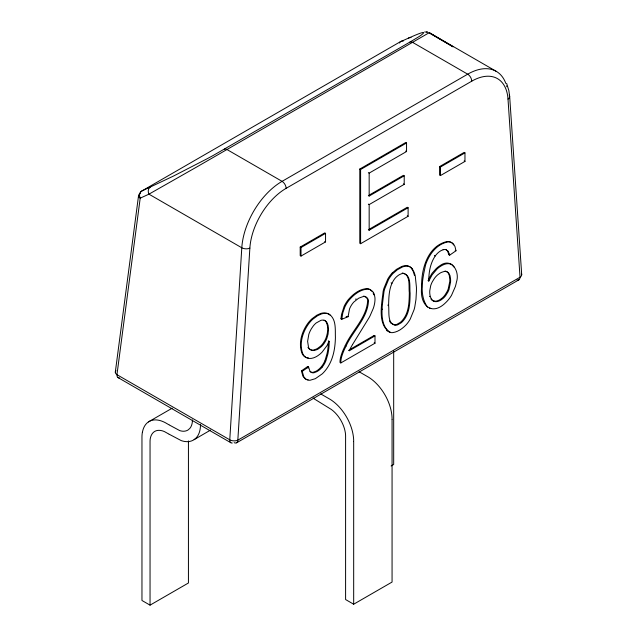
<?xml version="1.0" encoding="UTF-8"?>
<svg xmlns="http://www.w3.org/2000/svg" width="637" height="637" viewBox="0 0 637 637"><rect width="100%" height="100%" fill="white"/><g stroke="black" fill="none" stroke-linecap="round" stroke-linejoin="round"><path stroke-width="0.96" d="M188.433 440.908L188.433 582.99L150.045 605.15L141.963 600.484L141.963 436.894A34.334 19.827 60 0 1 142.37 432.332M353.678 441.775L353.678 604.218L392.066 582.059L392.066 419.393M390.354 332.132A19.086 11.02 -60 0 1 389.016 331.853C377.367 323.254 381.802 303.976 383.148 291.308A37.185 21.467 -60 0 1 383.888 288.426L387.718 279.149A20.273 11.705 -60 0 1 389.064 276.96A18.369 10.606 -60 0 1 392.169 273.066M412.099 268.75A31.046 17.924 -60 0 1 413.262 270.542L413.883 271.808A46.867 27.057 -60 0 1 415.26 275.917L416.431 287.343A132.998 76.79 -60 0 1 416.439 290.838L415.977 299.438L414.783 306.907A37.185 21.467 -60 0 1 414.05 309.781L410.236 319.065A20.36 11.753 -60 0 1 408.89 321.263A18.322 10.574 -60 0 1 405.777 325.173C402.218 328.78 397.743 332.004 392.599 332.625A19.086 11.02 -60 0 1 389.82 332.323C378.171 323.723 382.614 304.438 383.96 291.77A37.185 21.467 -60 0 1 384.692 288.895L388.522 279.611A20.273 11.705 -60 0 1 389.868 277.429A18.369 10.606 -60 0 1 392.973 273.528L397.289 269.809L402.393 267.014A19.874 11.474 -60 0 1 412.179 268.639M388.602 305.577C388.825 296.675 388.896 286.865 394.287 279.317A11.713 6.76 -60 0 1 396.612 276.713L398.173 275.455A14.762 8.528 -60 0 1 399.869 274.428L401.541 273.751A12.047 6.951 -60 0 1 403.579 273.488C411.701 275.479 409.296 286.961 410.117 293.155C409.981 302.464 409.83 312.863 403.555 320.395A11.912 6.88 -60 0 1 401.015 322.903L397.703 324.814A11.944 6.896 -60 0 1 395.171 325.244C387.001 323.301 389.422 311.772 388.602 305.577L387.798 305.107M427.976 280.591L428.789 281.06C428.765 272.978 430.031 264.65 434.203 257.603A16.769 9.682 -60 0 1 435.246 255.963L434.434 255.493M372.119 291.324L369.81 289.429A19.699 11.37 -60 0 0 366.769 288.649C359.419 289.055 353.121 294.135 348.455 299.47A19.922 11.506 -60 0 0 346.058 302.822A18.951 10.94 -60 0 0 344.084 306.461L341.536 314.455L340.97 318.811L341.774 319.28L348.105 316.716L349.482 309.104A12.796 7.389 -60 0 1 350.987 305.927A13.281 7.668 -60 0 1 351.728 304.725A13.027 7.517 -60 0 1 353.846 302.026L358.591 298.243L363.106 296.571A13.082 7.548 -60 0 1 365.877 297.001A13.918 8.034 -60 0 1 366.53 297.383L367.35 298.14A11.251 6.497 -60 0 1 368.497 300.696C367.812 318.07 352.89 330.89 346.002 346.138M192.47 419.879L192.31 422.156A21.347 12.326 60 0 1 192.008 423.86L191.777 424.712A23.131 13.353 60 0 1 189.882 428.335L188.17 429.887A23.346 13.481 60 0 1 183.735 431.233L182.954 431.225A22.056 12.732 60 0 1 179.658 430.564L169.315 424.99M517.101 280.033A5.717 3.296 60 0 0 520.031 277.238L508.007 99.085A51.406 29.676 -60 0 0 471.746 81.178L286.117 188.345A51.406 29.676 -60 0 0 249.863 248.127L237.832 440.159A5.717 3.296 60 0 1 234.153 442.683M341.774 319.28L342.81 312.831L344.896 306.923A18.951 10.94 -60 0 1 346.87 303.284A19.922 11.506 -60 0 1 349.267 299.939C353.925 294.597 360.224 289.524 367.573 289.118A19.699 11.37 -60 0 1 370.615 289.899L372.924 291.794A18.584 10.725 -60 0 1 374.381 294.636L374.93 297.59A23.131 13.353 -60 0 1 374.994 299.286A22.335 12.899 -60 0 1 373.863 306.612A22.876 13.21 -60 0 1 373.37 308.212L370.185 315.578A51.239 29.581 -60 0 1 369.086 317.664L352.484 344.641M115.305 372.199L138.548 195.694M325.117 360.239L327.02 353.694A53.516 30.894 -60 0 0 327.394 351.879A45.912 26.507 -60 0 0 328.342 342.308M428.789 281.06L432.093 274.889L437.022 269.077A21.371 12.342 -60 0 1 440.581 266.282C443.671 264.291 447.66 262.731 451.275 264.251M428.574 279.261L432.037 273.329L436.218 268.607A21.371 12.342 -60 0 1 439.769 265.812C451.434 256.934 460.193 271.418 456.418 282.151A27.757 16.029 -60 0 1 455.328 286.626L451.561 295.242A20.687 11.944 -60 0 1 449.905 297.782A21.324 12.31 -60 0 1 446.083 302.249C431.806 316.884 419.353 305.043 421.654 287.112C421.081 269.435 427.562 245.858 447.214 241.487A18.584 10.725 -60 0 1 450.478 242.028A18.521 10.694 -60 0 1 452.987 243.995L453.624 244.95M345.19 345.668C352.078 330.42 367 317.608 367.684 300.234A11.251 6.497 -60 0 0 366.538 297.67L365.718 296.922A13.918 8.034 -60 0 0 365.065 296.539A13.082 7.548 -60 0 0 363.56 296.109M392.169 273.066L396.477 269.347L401.581 266.553A19.874 11.474 -60 0 1 411.112 267.866M119.438 377.9A5.717 3.296 -60 0 1 116.953 374.675L140.204 198.163L148.939 194.166L197.717 166.416L429.274 32.662L453.106 46.827L428.972 32.798M355.526 299.286L356.067 298.88M445.757 249.409L447.508 250.954L448.862 254.689L449.65 254.139M448.862 254.689L449.674 255.158L455.996 250.771L454.969 246.527L453.791 244.465A18.521 10.694 -60 0 0 451.283 242.498A18.584 10.725 -60 0 0 448.018 241.956C436.719 243.891 428.996 254.561 425.604 264.849C422.594 278.242 418.891 295.25 427.523 307.153M308.133 379.763A18.186 10.503 -60 0 1 305.139 378.736L302.965 376.3L301.412 370.877L307.743 366.49L308.555 366.96L309.869 370.949L311.509 372.494M305.744 357.285A21.69 12.525 -60 0 1 303.021 354.291C298.928 344.322 302.392 332.618 308.412 324.153A21.045 12.151 -60 0 1 312.679 319.32L317.616 315.689L321.295 314.009A23.004 13.281 -60 0 1 324.735 313.364L326.885 313.515A22.765 13.146 -60 0 1 329.751 314.622C336.495 319.941 335.078 329.878 335.412 337.483C335.205 347.077 333.669 356.919 328.851 365.359A22.59 13.043 -60 0 1 325.754 369.986A22.271 12.859 -60 0 1 322.211 373.887L315.339 378.689L310.084 380.249A18.186 10.503 -60 0 1 305.951 379.206L303.777 376.77L302.225 371.339L308.555 366.96M194.11 439.641L210.544 430.094M409.989 42.034L417.991 37.241A41.612 1.983 -28.1 0 0 420.874 35.346C433.447 25.934 398.181 43.077 400.792 41.477L141.549 191.156A5.717 3.296 60 0 0 140.204 193.505A5.717 3.289 7.5 0 0 140.204 198.163A5.717 4.491 65.4 0 1 141.549 191.156L173.487 176.059L207.113 158.764A41.612 1.983 -28.1 0 0 213.578 155.253L409.989 42.034A5.717 3.296 60 0 1 412.68 42.408L467.709 74.179A57.115 32.973 -60 0 1 505.834 83.423M369.205 229.256L407.298 207.264L408.11 207.734L408.11 216.277L360.598 243.708L359.786 243.238L359.786 169.044L405.737 142.513L406.549 142.975L406.549 151.518L369.165 173.105L368.353 172.635M359.786 169.044L360.598 169.506L406.549 142.975M369.213 195.081L403.404 175.334L404.208 175.804L404.208 184.348L369.165 204.581L368.353 204.119M368.353 195.575L369.165 196.037L404.208 175.804M300.202 247.06L324.743 232.895L325.547 233.365L325.547 241.909L301.014 256.074L300.202 255.604L300.202 247.06L301.014 247.522L325.547 233.365M439.618 166.568L464.158 152.402L464.962 152.872L464.962 161.416L440.43 175.581L439.618 175.111L439.618 166.568L440.43 167.037L464.962 152.872M368.353 229.75L369.165 230.212L408.11 207.734M148.405 421.909L172.165 408.198M350.111 349.339L374.19 335.436L374.994 335.898L374.994 343.208L340.827 362.939L340.015 362.469A16.881 9.746 -60 0 1 340.739 356.831A34.438 19.882 -60 0 1 345.238 345.692M374.994 335.898L349.315 350.732L348.503 350.262M236.653 442.779L518.844 279.85M391.118 465.966L393.682 464.492L393.682 351.114M429.266 32.662L495.904 71.137M340.97 318.811L341.758 318.492M346.106 316.732L346.902 316.414M443.073 249.776L441.274 250.516A13.863 8.002 -60 0 0 435.23 255.939M424.64 31.985L427.586 32.105L426.519 31.954M308.579 358.042L306.086 357.437M429.426 308.109L430.923 308.419M359.085 371.745L368.489 377.168A34.04 19.651 60 0 1 370.185 378.282A36.205 20.902 60 0 1 373.433 380.783A34.183 19.739 60 0 1 391.62 413.421A34.334 19.827 60 0 1 392.058 418.461L392.066 419.162M320.706 393.905L330.101 399.327A34.04 19.651 60 0 1 331.805 400.442A36.205 20.902 60 0 1 335.046 402.942A34.183 19.739 60 0 1 353.232 435.581A34.334 19.827 60 0 1 353.678 440.621L353.678 441.322M168.956 424.791L165.54 422.817A34.04 19.651 60 0 0 163.844 421.973A36.205 20.902 60 0 0 160.596 420.723A34.183 19.739 60 0 0 142.409 432.364M169.116 434.211L181.258 440.621A35.943 20.75 60 0 0 185.025 441.513L186.251 441.632A33.299 19.221 60 0 0 189.866 441.401A34.525 19.93 60 0 0 197.359 436.409L198.003 435.405A33.005 19.054 60 0 0 200.233 428.542L200.488 425.898A60.738 35.067 60 0 0 200.544 424.608M464.158 160.946L464.962 161.416M405.737 151.057L406.549 151.518M403.404 183.878L404.208 184.348M407.298 215.808L408.11 216.277M455.192 250.301L455.996 250.771M324.743 241.439L325.547 241.909M391.134 282.836L391.938 283.306M381.467 308.786L382.272 309.256M386.651 330.555L387.455 331.025M347.292 316.255L348.105 316.716M374.19 342.738L374.994 343.208M328.31 340.851L329.114 341.321L329.154 342.77A45.912 26.507 -60 0 1 328.206 352.349A53.516 30.894 -60 0 1 327.832 354.164L325.921 360.701A14.404 8.313 -60 0 1 322.314 366.952M301.412 370.877L302.225 371.339M118.028 377.582L230.833 442.715M168.757 434.004L164.593 431.687A21.722 12.541 60 0 0 162.037 430.755A22.94 13.242 60 0 0 150.284 438.598A23.274 13.441 60 0 0 150.045 441.72L150.045 605.15M353.678 604.218L345.596 599.552L345.596 436.122A23.274 13.441 60 0 0 345.334 432.714A22.94 13.242 60 0 0 333.605 411.311A21.722 12.541 60 0 0 331.049 409.288L314.391 398.985A35.943 20.75 60 0 1 313.117 397.902M309.407 349.06L310.936 349.856A13.504 7.795 -60 0 0 313.627 349.984L316.231 349.108A18.409 10.63 -60 0 0 317.919 348.176L320.515 346.186A13.106 7.564 -60 0 0 323.222 343.112L324.774 340.644A13.648 7.883 -60 0 0 326.04 337.936C327.808 332.888 328.732 326.757 326.048 321.868A14.524 8.385 -60 0 0 325.133 320.841A15.415 8.902 -60 0 0 324.034 320.124M451.625 264.395L454.38 267.349M309.932 371.53L310.705 372.032A10.391 6.004 -60 0 0 313.197 372.279L315.88 371.283A14.587 8.424 -60 0 0 321.526 366.522A14.404 8.313 -60 0 0 325.125 360.239M390.895 323.158L394.367 324.774A11.944 6.896 -60 0 0 396.899 324.344L400.211 322.433A11.912 6.88 -60 0 0 402.743 319.933C409.018 312.393 409.169 301.994 409.312 292.686C408.492 286.491 410.897 275.009 402.775 273.018A12.047 6.951 -60 0 0 402.281 273.018M330.539 315.498L328.947 314.152A22.765 13.146 -60 0 0 326.08 313.046L323.922 312.902A23.004 13.281 -60 0 0 320.491 313.539L316.804 315.219L311.875 318.858A21.045 12.151 -60 0 0 307.607 323.684C301.588 332.148 298.116 343.853 302.217 353.83A21.69 12.525 -60 0 0 304.94 356.824C309.542 360.311 315.578 357.707 319.511 354.475A19.811 11.434 -60 0 0 322.187 352.006L326.853 345.819A20.042 11.57 -60 0 0 329.114 341.321M430.931 298.984L431.353 299.509A14.356 8.289 -60 0 0 434.275 301.126M390.17 322.211L390.521 322.736M412.457 270.072L412.665 270.478M389.541 320.897L389.844 321.597M506.67 83.463L508.852 90.573L509.672 96.513L521.695 274.658M373.577 294.167L373.76 294.851M307.958 367.573L308.085 368.067M449.674 255.158L448.153 251.169L445.86 249.64A11.689 6.752 -60 0 0 443.073 249.776M307.743 366.49L307.846 367.047M440.43 167.037L440.43 175.581M374.19 335.436L374.19 336.344M369.165 173.105L369.165 196.037M369.165 204.581L369.165 230.212M360.598 169.506L360.598 243.708M301.014 247.522L301.014 256.074M506.622 85.876A57.115 32.973 -60 0 1 506.853 86.728M471.746 81.17A5.717 3.296 60 0 0 467.709 74.179L282.08 181.346A57.115 32.973 -60 0 0 241.797 247.769L229.766 439.809A5.717 3.296 -60 0 0 232.242 443.034M286.117 188.345A5.717 3.296 60 0 0 282.08 181.346L227.051 149.576A5.717 3.296 60 0 0 224.359 149.209M116.014 370.662A5.717 3.289 7.5 0 0 116.953 374.675L229.766 439.809A5.717 3.042 3.6 0 0 237.832 440.159L520.031 277.238A5.717 3.535 -3.9 0 0 521.424 273.599M150.284 187.151A5.717 4.491 65.4 0 0 148.939 194.166L241.789 247.777A5.717 3.042 3.6 0 0 249.855 248.127M509.202 95.128A5.717 3.535 -3.9 0 1 508.007 99.085M408.428 38.109A5.717 4.817 66.2 0 1 411.064 37.607M399.582 43.037A5.717 3.296 60 0 1 400.792 41.477A5.717 4.817 66.2 0 1 403.42 40.975M309.064 348.781A14.452 8.345 -60 0 1 307.95 347.356M322.338 366.992A14.587 8.424 -60 0 1 316.693 371.705L314.001 372.749A10.391 6.004 -60 0 1 311.509 372.502M373.091 292.916A18.584 10.725 -60 0 1 373.354 293.522M349.291 350.724A30.807 17.788 -60 0 1 352.5 344.649M341.488 357.309A34.438 19.882 -60 0 1 346.042 346.154M340.827 362.939A16.881 9.746 -60 0 1 341.543 357.301M413.087 271.338A46.867 27.057 -60 0 1 414.456 275.455M411.287 268.281A31.046 17.924 -60 0 1 412.235 269.682M445.008 271.036A12.891 7.445 -60 0 1 445.828 271.227L446.219 271.386A14.165 8.177 -60 0 1 447.301 272.055A13.783 7.955 -60 0 1 448.209 273.034L449.268 275.335L449.802 279.197A28.729 16.586 -60 0 1 449.77 281.562L448.185 289.087A14.555 8.4 -60 0 1 446.919 291.865L444.984 294.979A12.501 7.222 -60 0 1 442.293 297.941L440.278 299.454A14.476 8.361 -60 0 1 434.267 301.142M429.728 296.675A20.806 12.007 -60 0 1 429.601 296.301M328.485 329.464L328.079 334.091L326.853 338.406A13.648 7.883 -60 0 1 325.579 341.106L324.026 343.574A13.106 7.564 -60 0 1 321.327 346.655L318.731 348.646A18.409 10.63 -60 0 1 317.043 349.578L314.439 350.446A13.504 7.795 -60 0 1 311.74 350.318L310.211 349.522A14.452 8.345 -60 0 1 308.539 347.388L307.615 341.344L308.826 334.353A16.323 9.428 -60 0 1 310.737 329.894A17.414 10.057 -60 0 1 311.541 328.485L313.277 325.977A13.361 7.716 -60 0 1 316.191 322.967L320.921 320.355A12.668 7.31 -60 0 1 323.636 320.188L324.838 320.586A15.415 8.902 -60 0 1 325.937 321.311A14.524 8.385 -60 0 1 326.853 322.338L328.079 325.3L328.485 329.464M450.574 282.024L448.997 289.548A14.555 8.4 -60 0 1 447.731 292.335L445.789 295.441A12.501 7.222 -60 0 1 443.097 298.411L441.091 299.923A14.476 8.361 -60 0 1 435.079 301.604A14.356 8.289 -60 0 1 432.173 299.963L431.169 298.538A20.806 12.007 -60 0 1 429.736 292.542A21.961 12.676 -60 0 1 429.784 290.623L430.708 285.671A14.301 8.257 -60 0 1 432.443 281.57L434.434 278.393A13.934 8.042 -60 0 1 437.675 274.85L439.761 273.313A18.099 10.447 -60 0 1 441.433 272.389L444.005 271.537A12.891 7.445 -60 0 1 446.641 271.696L447.031 271.848A14.165 8.177 -60 0 1 448.114 272.525A13.783 7.955 -60 0 1 449.013 273.496L450.072 275.797L450.606 279.659A28.729 16.586 -60 0 1 450.574 282.024"/></g></svg>
